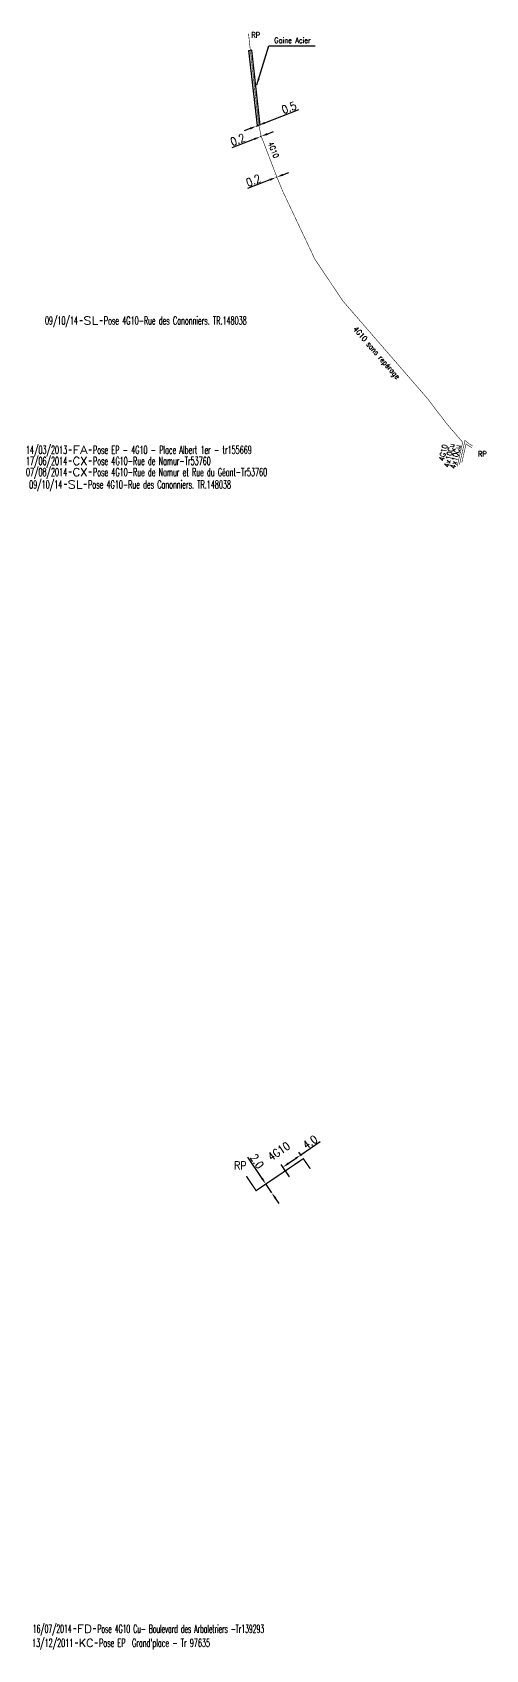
# Model space of a CAD drawing. Header units: millimetres. Extents: x 146415 to 147000, y 142979 to 144000.
# Drawn here: x 146510.7 to 146594.9, y 143016.1 to 143316.2 of the extents above; entities that cross this region are included whole.
import ezdxf
from ezdxf.enums import TextEntityAlignment as Align

# ---------------------------------------------------------------- set-up
doc = ezdxf.new("R2010")
doc.units = ezdxf.units.MM
doc.header["$PDMODE"] = 34
doc.linetypes.add('E_ST_CU', pattern=[2000, 1000, 1000])
doc.layers.get('0').update_dxf_attribs({"linetype": 'CONTINUOUS'})
doc.layers.get('Defpoints').update_dxf_attribs({"linetype": 'CONTINUOUS'})
doc.layers.add('E_100', color=3, linetype='CONTINUOUS')
doc.layers.add('E_400', color=7, linetype='CONTINUOUS')
doc.styles.get("Standard").update_dxf_attribs({"font": 'romans.shx', "width": 0.85})
doc.dimstyles.get("Standard").update_dxf_attribs({"dimtxt": 1.5, "dimasz": 1.2, "dimexe": 0.625, "dimexo": 0.625, "dimgap": 0.25, "dimtad": 1, "dimdec": 1, "dimzin": 0, "dimdsep": 46, "dimtxsty": 'Standard', "dimcen": -0.5, "dimadec": 0, "dimazin": 0, "dimtfac": 1, "dimtdec": 1, "dimtmove": 0, "dimatfit": 3, "dimfxl": 0, "dimtolj": 1, "dimtzin": 0, "dimarcsym": 0})

# ---------------------------------------------------------------- blocks, each defined once
blk = doc.blocks.new('*D26')
at = {"layer": 'Defpoints', "color": 0, "linetype": 'Continuous', "transparency": 16777216}
for p in [(146555.93, 143289.29), (146555.93, 143289.29), (146556.12, 143289.36)]:
    blk.add_point(p, dxfattribs=at)
at = {"layer": 'E_100', "color": 0, "linetype": 'Continuous', "lineweight": -2, "transparency": 16777216}
for p, q in [((146555.71, 143289.87), (146555.71, 143289.87)), ((146557.24, 143289.8), (146558.35, 143290.24)), ((146554.81, 143288.86), (146550.65, 143287.23)), ((146556.12, 143289.36), (146555.93, 143289.29))]:
    blk.add_line(p, q, dxfattribs=at)
at = {"layer": 'E_100', "color": 0, "linetype": 'Continuous', "transparency": 16777216}
for points in [[(146557.16, 143289.99), (146557.31, 143289.61), (146556.12, 143289.36)], [(146554.74, 143289.04), (146554.89, 143288.67), (146555.93, 143289.29)]]:
    blk.add_solid(points, dxfattribs=at)
at = {"layer": 'E_100', "color": 0, "linetype": 'Continuous', "transparency": 16777216, "insert": (146551.76, 143288.74), "char_height": 1.5, "attachment_point": 5, "rotation": 21.2689}
blk.add_mtext('\\A1;0.2', dxfattribs=at)
blk = doc.blocks.new('*D27')
at = {"layer": 'Defpoints', "color": 0, "linetype": 'Continuous', "transparency": 16777216}
for p in [(146553.04, 143296.85), (146553.04, 143296.85), (146553.22, 143296.93)]:
    blk.add_point(p, dxfattribs=at)
at = {"layer": 'E_100', "color": 0, "linetype": 'Continuous', "lineweight": -2, "transparency": 16777216}
for p, q in [((146551.92, 143296.42), (146547.75, 143294.8)), ((146552.99, 143297.51), (146552.99, 143297.51)), ((146553.22, 143296.93), (146553.04, 143296.85)), ((146553.26, 143296.27), (146553.26, 143296.27)), ((146554.34, 143297.36), (146555.46, 143297.8))]:
    blk.add_line(p, q, dxfattribs=at)
at = {"layer": 'E_100', "color": 0, "linetype": 'Continuous', "transparency": 16777216}
for points in [[(146551.84, 143296.6), (146551.99, 143296.23), (146553.04, 143296.85)], [(146554.27, 143297.55), (146554.41, 143297.17), (146553.22, 143296.93)]]:
    blk.add_solid(points, dxfattribs=at)
at = {"layer": 'E_100', "color": 0, "linetype": 'Continuous', "transparency": 16777216, "insert": (146548.86, 143296.3), "char_height": 1.5, "attachment_point": 5, "rotation": 21.2689}
blk.add_mtext('\\A1;0.2', dxfattribs=at)
blk = doc.blocks.new('*D28')
at = {"layer": 'Defpoints', "color": 0, "linetype": 'Continuous', "transparency": 16777216}
for p in [(146552.28, 143298.81), (146552.28, 143298.81), (146552.75, 143298.99)]:
    blk.add_point(p, dxfattribs=at)
at = {"layer": 'E_100', "color": 0, "linetype": 'Continuous', "lineweight": -2, "transparency": 16777216}
for p, q in [((146553.86, 143299.42), (146560.21, 143301.89)), ((146552.28, 143298.81), (146552.75, 143298.99)), ((146551.16, 143298.37), (146550.04, 143297.94))]:
    blk.add_line(p, q, dxfattribs=at)
at = {"layer": 'E_100', "color": 0, "linetype": 'Continuous', "transparency": 16777216}
for points in [[(146551.09, 143298.56), (146551.24, 143298.18), (146552.28, 143298.81)], [(146553.79, 143299.61), (146553.94, 143299.24), (146552.75, 143298.99)]]:
    blk.add_solid(points, dxfattribs=at)
at = {"layer": 'E_100', "color": 0, "linetype": 'Continuous', "transparency": 16777216, "insert": (146558.37, 143302.25), "char_height": 1.5, "attachment_point": 5, "rotation": 21.2689}
blk.add_mtext('\\A1;0.5', dxfattribs=at)
blk = doc.blocks.new('GIS_MODF')
at = {"color": 0, "linetype": 'Continuous', "flags": 128}
for points in [[(-2.18, -0.01), (-1.68, -0.01)], [(1.52, -0.01), (2.02, -0.01)]]:
    blk.add_lwpolyline(points, dxfattribs=at)
at = {"color": 0, "linetype": 'Continuous', "width": 0.5}
blk.add_attdef('DATE', text='', height=1.5, dxfattribs=at).set_placement((-2.5, -0.8), align=Align.RIGHT)
at = {"color": 0, "linetype": 'Continuous', "width": 1.771291}
blk.add_attdef('USER', text='', height=1.5, dxfattribs=at).set_placement((-1.51, -0.8), (1.28, -0.8), align=Align.FIT)
at = {"color": 0, "linetype": 'Continuous', "width": 0.5}
blk.add_attdef('DESC', (2.29, -0.8), '', height=1.5, dxfattribs=at)
blk = doc.blocks.new('*D93')
at = {"layer": 'Defpoints', "color": 0, "linetype": 'Continuous', "transparency": 16777216}
for p in [(146554.05, 143102.5), (146555.16, 143100.84), (146555.16, 143100.84)]:
    blk.add_point(p, dxfattribs=at)
at = {"layer": 'E_100', "color": 0, "linetype": 'Continuous', "lineweight": -2, "transparency": 16777216}
for p, q in [((146553.38, 143103.5), (146550.72, 143107.47)), ((146555.16, 143100.84), (146554.05, 143102.5)), ((146555.83, 143099.85), (146556.5, 143098.85))]:
    blk.add_line(p, q, dxfattribs=at)
at = {"layer": 'E_100', "color": 0, "linetype": 'Continuous', "transparency": 16777216}
for points in [[(146553.54, 143103.61), (146553.21, 143103.39), (146554.05, 143102.5)], [(146556, 143099.96), (146555.67, 143099.74), (146555.16, 143100.84)]]:
    blk.add_solid(points, dxfattribs=at)
at = {"layer": 'E_100', "color": 0, "linetype": 'Continuous', "transparency": 16777216, "insert": (146552.43, 143106.71), "char_height": 1.5, "attachment_point": 5, "rotation": 303.8704}
blk.add_mtext('\\A1;2.0', dxfattribs=at)
blk = doc.blocks.new('*D94')
at = {"layer": 'Defpoints', "color": 0, "linetype": 'Continuous', "transparency": 16777216}
for p in [(146561.02, 143107.18), (146557.25, 143105.61), (146558.83, 143103.31)]:
    blk.add_point(p, dxfattribs=at)
at = {"layer": 'E_100', "color": 0, "linetype": 'Continuous', "lineweight": -2, "transparency": 16777216}
for p, q in [((146560.55, 143107.87), (146564.15, 143110.35)), ((146558.24, 143106.29), (146559.56, 143107.19)), ((146560.67, 143107.7), (146560.2, 143108.39)), ((146558.48, 143103.82), (146556.9, 143106.12))]:
    blk.add_line(p, q, dxfattribs=at)
at = {"layer": 'E_100', "color": 0, "linetype": 'Continuous', "transparency": 16777216}
for points in [[(146559.45, 143107.36), (146559.67, 143107.03), (146560.55, 143107.87)], [(146558.13, 143106.45), (146558.36, 143106.12), (146557.25, 143105.61)]]:
    blk.add_solid(points, dxfattribs=at)
at = {"layer": 'E_100', "color": 0, "linetype": 'Continuous', "transparency": 16777216, "insert": (146562.28, 143110.27), "char_height": 1.5, "attachment_point": 5, "rotation": 34.5008}
blk.add_mtext('\\A1;4.0', dxfattribs=at)

msp = doc.modelspace()

# ---------------------------------------------------------------- linework, layer by layer
at = {"layer": 'E_100', "linetype": 'E_ST_CU', "ltscale": 0.01, "flags": 128}
for points, const_width in [([(146550.85, 143316.05), (146551.08, 143313.88), (146552.75, 143298.99), (146553.22, 143296.93), (146556.12, 143289.36), (146557.2, 143286.74), (146563.14, 143274.17), (146568.37, 143266.36), (146584.08, 143248.24), (146585.84, 143245.92), (146587.81, 143243.37), (146590.59, 143240.16), (146589.56, 143235.61)], 0.1), ([(146592.47, 143239.43), (146591.73, 143239.9), (146591.02, 143240.49), (146590, 143235.99)], 0.1), ([(146592.28, 143239.14), (146591.53, 143239.61), (146591.23, 143239.86), (146590.44, 143236.37)], 0.1), ([(146550.46, 143103.93), (146552.26, 143101.25), (146561.02, 143107.18), (146562.32, 143105.3)], 0.25)]:
    msp.add_lwpolyline(points, dxfattribs=dict(at, const_width=const_width))
at = {"layer": 'E_400', "color": 7, "linetype": 'CONTINUOUS'}
for p, q in [((146550.94, 143312.85), (146551.19, 143312.88)), ((146552.5, 143298.96), (146550.94, 143312.85)), ((146551.44, 143312.9), (146551.19, 143312.88)), ((146553, 143299.02), (146551.44, 143312.9)), ((146552.5, 143298.96), (146552.75, 143298.99)), ((146553, 143299.02), (146552.75, 143298.99))]:
    msp.add_line(p, q, dxfattribs=at)

# ---------------------------------------------------------------- block references
at = {"layer": 'E_100', "linetype": 'Continuous'}
ref = msp.add_blockref('GIS_MODF', (146521.72, 143262.78), dxfattribs=at)
ref.add_attrib('DATE', '09/10/14', dxfattribs={"layer": '0', "color": 0, "linetype": 'Continuous', "height": 1.5, "width": 0.5}).set_placement((146519.22, 143261.98), align=Align.RIGHT)
ref.add_attrib('USER', 'SL', dxfattribs={"layer": '0', "color": 0, "linetype": 'Continuous', "height": 1.5, "width": 1.082456}).set_placement((146520.21, 143261.98), (146522.99, 143261.98), align=Align.FIT)
ref.add_attrib('DESC', 'Pose 4G10-Rue des Canonniers. TR.148038', (146524.01, 143261.98), dxfattribs={"layer": '0', "color": 0, "linetype": 'Continuous', "height": 1.5, "width": 0.5})
ref = msp.add_blockref('GIS_MODF', (146519.7, 143238.78), dxfattribs=at)
ref.add_attrib('DATE', '14/03/2013', dxfattribs={"layer": '0', "color": 0, "linetype": 'Continuous', "height": 1.5, "width": 0.5}).set_placement((146517.2, 143237.98), align=Align.RIGHT)
ref.add_attrib('USER', 'FA', dxfattribs={"layer": '0', "color": 0, "linetype": 'Continuous', "height": 1.5, "width": 1.113383}).set_placement((146518.2, 143237.98), (146520.98, 143237.98), align=Align.FIT)
ref.add_attrib('DESC', 'Pose EP - 4G10 - Place Albert 1er - tr155669', (146521.99, 143237.98), dxfattribs={"layer": '0', "color": 0, "linetype": 'Continuous', "height": 1.5, "width": 0.5})
ref = msp.add_blockref('GIS_MODF', (146519.7, 143236.72), dxfattribs=at)
ref.add_attrib('DATE', '17/06/2014', dxfattribs={"layer": '0', "color": 0, "linetype": 'Continuous', "height": 1.5, "width": 0.5}).set_placement((146517.2, 143235.92), align=Align.RIGHT)
ref.add_attrib('USER', 'CX', dxfattribs={"layer": '0', "color": 0, "linetype": 'Continuous', "height": 1.5, "width": 1.025485}).set_placement((146518.2, 143235.92), (146520.98, 143235.92), align=Align.FIT)
ref.add_attrib('DESC', 'Pose 4G10-Rue de Namur-Tr53760', (146521.99, 143235.92), dxfattribs={"layer": '0', "color": 0, "linetype": 'Continuous', "height": 1.5, "width": 0.5})
ref = msp.add_blockref('GIS_MODF', (146519.7, 143234.67), dxfattribs=at)
ref.add_attrib('DATE', '07/08/2014', dxfattribs={"layer": '0', "color": 0, "linetype": 'Continuous', "height": 1.5, "width": 0.5}).set_placement((146517.2, 143233.87), align=Align.RIGHT)
ref.add_attrib('USER', 'CX', dxfattribs={"layer": '0', "color": 0, "linetype": 'Continuous', "height": 1.5, "width": 1.025485}).set_placement((146518.2, 143233.87), (146520.98, 143233.87), align=Align.FIT)
ref.add_attrib('DESC', 'Pose 4G10-Rue de Namur et Rue du Géant-Tr53760', (146521.99, 143233.87), dxfattribs={"layer": '0', "color": 0, "linetype": 'Continuous', "height": 1.5, "width": 0.5})
ref = msp.add_blockref('GIS_MODF', (146518.8, 143232.35), dxfattribs=at)
ref.add_attrib('DATE', '09/10/14', dxfattribs={"layer": '0', "color": 0, "linetype": 'Continuous', "height": 1.5, "width": 0.5}).set_placement((146516.3, 143231.55), align=Align.RIGHT)
ref.add_attrib('USER', 'SL', dxfattribs={"layer": '0', "color": 0, "linetype": 'Continuous', "height": 1.5, "width": 1.082456}).set_placement((146517.29, 143231.55), (146520.07, 143231.55), align=Align.FIT)
ref.add_attrib('DESC', 'Pose 4G10-Rue des Canonniers. TR.148038', (146521.09, 143231.55), dxfattribs={"layer": '0', "color": 0, "linetype": 'Continuous', "height": 1.5, "width": 0.5})
ref = msp.add_blockref('GIS_MODF', (146520.53, 143019.97), dxfattribs=at)
ref.add_attrib('DATE', '16/07/2014', dxfattribs={"layer": '0', "color": 0, "linetype": 'Continuous', "height": 1.5, "width": 0.45}).set_placement((146518.03, 143019.17), align=Align.RIGHT)
ref.add_attrib('USER', 'FD', dxfattribs={"layer": '0', "color": 0, "linetype": 'Continuous', "height": 1.5, "width": 1.082456}).set_placement((146519.02, 143019.17), (146521.81, 143019.17), align=Align.FIT)
ref.add_attrib('DESC', 'Pose 4G10 Cu- Boulevard des Arbaletriers -Tr139293', (146522.82, 143019.17), dxfattribs={"layer": '0', "color": 0, "linetype": 'Continuous', "height": 1.5, "width": 0.45})
ref = msp.add_blockref('GIS_MODF', (146520.84, 143017.35), dxfattribs=at)
ref.add_attrib('DATE', '13/12/2011', dxfattribs={"layer": '0', "color": 0, "linetype": 'Continuous', "height": 1.5, "width": 0.5}).set_placement((146518.34, 143016.56), align=Align.RIGHT)
ref.add_attrib('USER', 'KC', dxfattribs={"layer": '0', "color": 0, "linetype": 'Continuous', "height": 1.5, "width": 0.99919}).set_placement((146519.34, 143016.56), (146522.12, 143016.56), align=Align.FIT)
ref.add_attrib('DESC', "Pose EP  Grand'place - Tr 97635", (146523.13, 143016.56), dxfattribs={"layer": '0', "color": 0, "linetype": 'Continuous', "height": 1.5, "width": 0.5})

# ---------------------------------------------------------------- texts
at = {"layer": 'E_100', "linetype": 'Continuous', "width": 0.85}
for height, p in [(1, (146551.4, 143315.23)), (1.5, (146548.18, 143105.16))]:
    msp.add_text('RP', height=height, dxfattribs=at).set_placement(p)
for height, rotation, p in [(1, 292.0892, (146554.43, 143295.67)), (1.5, 34.0911, (146555.06, 143106.7))]:
    msp.add_text('4G10', height=height, rotation=rotation, dxfattribs=at).set_placement(p)
at = {"layer": 'E_100', "linetype": 'Continuous', "ltscale": 0.01, "width": 0.85}
for s, rotation, p in [('4G10 sans repérage ', 310.9233, (146570.21, 143261.11)), ('4G10', 77.2617, (146587.13, 143236.58)), ('4x10Cu', 77.2617, (146588.09, 143235.41)), ('4x10Cu', 77.2617, (146589.23, 143235.17))]:
    msp.add_text(s, height=1, rotation=rotation, dxfattribs=at).set_placement(p)
msp.add_text('RP', height=1, dxfattribs=at).set_placement((146593.44, 143237.5))
at = {"layer": 'E_400', "linetype": 'Continuous', "insert": (146555.63, 143315.24), "char_height": 1, "attachment_point": 1}
msp.add_mtext('\\A1;Gaine Acier', dxfattribs=at)

# ---------------------------------------------------------------- dimensions: what is measured, and where the dimension line sits
at = {"layer": 'E_100', "linetype": 'Continuous'}
for base, p1, p2, angle, picture, middle in [((146552.28, 143298.81), (146552.75, 143298.99), (146552.28, 143298.81), 21.2689, '*D28', (146558.73, 143301.32)), ((146553.04, 143296.85), (146553.22, 143296.93), (146553.04, 143296.85), 21.2689, '*D27', (146549.23, 143295.37)), ((146555.93, 143289.29), (146556.12, 143289.36), (146555.93, 143289.29), 21.2689, '*D26', (146552.12, 143287.81)), ((146557.25, 143105.61), (146561.02, 143107.18), (146558.83, 143103.31), 34.5008, '*D94', (146562.85, 143109.45)), ((146555.16, 143100.84), (146554.05, 143102.5), (146555.16, 143100.84), 123.8704, '*D93', (146551.6, 143106.15))]:
    dim = msp.add_linear_dim(base=base, p1=p1, p2=p2, angle=angle, dimstyle='Standard', dxfattribs=at)
    dim.commit()
    dim.dimension.update_dxf_attribs({"geometry": picture, "text_midpoint": middle, "dimtype": 160})

# ---------------------------------------------------------------- leaders
at = {"layer": 'E_400', "linetype": 'Continuous', "annotation_type": 0, "has_hookline": 1, "hookline_direction": 0, "text_width": 7.16}
msp.add_leader([(146552.4, 143306.51), (146554.6, 143313.74), (146555.8, 143313.74)], dimstyle='Standard', override={"dimgap": 0.25, "dimtad": 1}, dxfattribs=at)

doc.saveas('drawing.dxf')
